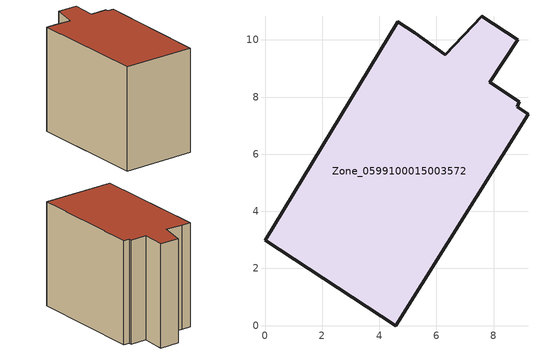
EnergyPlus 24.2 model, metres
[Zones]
Zone_0599100015003572
 floor ground (C_G): 8.82,7.67 9.21,7.39 4.58,0 0,2.99 4.65,10.64 5.24,10.26 6.31,9.48 7.58,10.82 8.84,10 7.87,8.51 8.91,7.83 z0.91
 wall outside (C_F): 7.58,10.82 6.31,9.48 5.24,10.26 4.65,10.64 0,2.99 4.58,0 9.21,7.39 8.82,7.67 8.91,7.83 7.87,8.51 8.84,10 7.58,10.82 z0.91:8.8
 roof outside (C_R): 9.21,7.39 8.82,7.67 8.91,7.83 7.87,8.51 8.84,10 7.58,10.82 6.31,9.48 5.24,10.26 4.65,10.64 0,2.99 4.58,0 z8.8
[BUILDING]
Pand.0599100015003572: North Axis=0; Terrain=City; Loads Convergence Tolerance Value=0.04; Temperature Convergence Tolerance Value=0.4; Solar Distribution=FullExterior; Maximum Number of Warmup Days=25; Minimum Number of Warmup Days=1
[Site:Location]
Rotterdam.The.Hague.AP_ZH_NLD Design_Conditions: Latitude=51.96; Longitude=4.45; Time Zone=1; Elevation=-4.5
[SITE:GROUNDTEMPERATURE:BUILDINGSURFACE]
18, 18, 18, 18, 18, 18, 18, 18, 18, 18, 18, 18
[MATERIAL] Thermal Absorptance=0.9; Solar Absorptance=0.7; Visible Absorptance=0.7
Name | Roughness | Thickness | Conductivity | Density | Specific Heat
G.TI.1965-1974 | MediumSmooth | 0.15 | 0.882353 | 540 | 1210
F.TI.1965-1974 | Rough | 0.3 | 0.697674 | 1920 | 840
R.TI.1965-1974 | MediumRough | 0.2 | 0.232558 | 1500 | 1000
[CONSTRUCTION]
C_G: G.TI.1965-1974
C_F: F.TI.1965-1974
C_R: R.TI.1965-1974
[ZONE]
Zone_0599100015003572: Type=1; Multiplier=1; Ceiling Height=Autocalculate; Volume=Autocalculate; Floor Area=autocalculate; Part of Total Floor Area=Yes
[ZONEINFILTRATION:DESIGNFLOWRATE]
Infil_Zone_0599100015003572: Zone or ZoneList or Space or SpaceList=Zone_0599100015003572; Schedule=AlwaysOn; Design Flow Rate Calculation Method=Flow/Area; Flow Rate per Floor Area=0.003; Constant Term Coefficient=1; Temperature Term Coefficient=0; Velocity Term Coefficient=0; Velocity Squared Term Coefficient=0
[HVACTEMPLATE:ZONE:IDEALLOADSAIRSYSTEM]
Zone_0599100015003572: Maximum Heating Supply Air Temperature=50; Minimum Cooling Supply Air Temperature=13; Maximum Heating Supply Air Humidity Ratio=0.0156; Minimum Cooling Supply Air Humidity Ratio=0.0077; Heating Limit=NoLimit; Cooling Limit=NoLimit; Dehumidification Control Type=ConstantSensibleHeatRatio; Cooling Sensible Heat Ratio=0.7; Dehumidification Setpoint=60; Humidification Control Type=None; Humidification Setpoint=30; Outdoor Air Method=None; Outdoor Air Flow Rate per Person=0.00944; Outdoor Air Flow Rate per Zone Floor Area=0; Outdoor Air Flow Rate per Zone=0; Demand Controlled Ventilation Type=None; Outdoor Air Economizer Type=NoEconomizer; Heat Recovery Type=None; Sensible Heat Recovery Effectiveness=0.7; Latent Heat Recovery Effectiveness=0.65
[ZONECONTROL:THERMOSTAT]
ThermostatControl_Zone_0599100015003572: Zone or ZoneList=Zone_0599100015003572; Control Type Schedule=DualSetpointControlType; Control 1=Thermostat_Zone_0599100015003572; Temperature Difference Between Cutout And Setpoint=0
[THERMOSTATSETPOINT:DUALSETPOINT]
Thermostat_Zone_0599100015003572: Heating Setpoint Temperature Schedule=HeatingSetpoint_Zone_0599100015003572; Cooling Setpoint Temperature Schedule=CoolingSetpoint_Zone_0599100015003572
[SCHEDULE:COMPACT]
HeatingSetpoint_Zone_0599100015003572: Through: 12/31, For: AllDays, Until: 24:00, 21
CoolingSetpoint_Zone_0599100015003572: Through: 12/31, For: AllDays, Until: 24:00, 24
DualSetpointControlType: Through: 12/31, For: AllDays, Until: 24:00, 4
AlwaysOn: Through: 12/31, For: AllDays, Until: 24:00, 1
